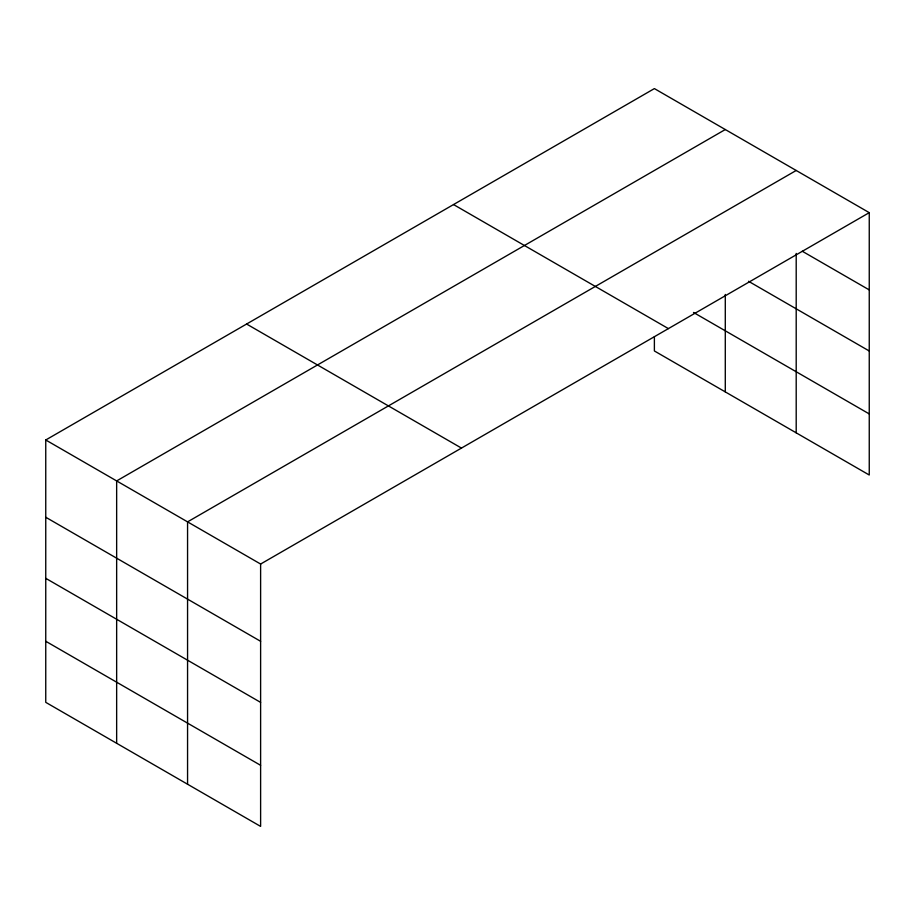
<?xml version="1.0" encoding="UTF-8"?>
<svg xmlns="http://www.w3.org/2000/svg" width="915" height="915" viewBox="0 0 915 915"><rect width="100%" height="100%" fill="white"/><g stroke="black" fill="none" stroke-linecap="round" stroke-linejoin="round"><path stroke-width="1.37" d="M796.199 253.409L796.199 432.829M654.385 336.754L654.385 350.96L869.25 475.011L869.25 212.657L654.385 88.595L45.75 439.989L45.75 702.343L260.615 826.405L260.615 564.04L45.75 439.989M725.286 129.541L116.651 480.924L116.651 743.289M796.199 170.476L187.564 521.87L187.564 784.224M260.615 564.04L869.25 212.657M802.283 251.248L869.25 289.906M748.516 281.282L869.25 350.994M693.501 312.461L869.25 413.923M453.531 204.56L668.396 328.611M246.604 324.036L461.469 448.087M45.75 517.25L260.615 641.301M45.75 578.326L260.615 702.377M45.75 641.266L260.615 765.317M725.286 294.447L725.286 391.894"/></g></svg>
